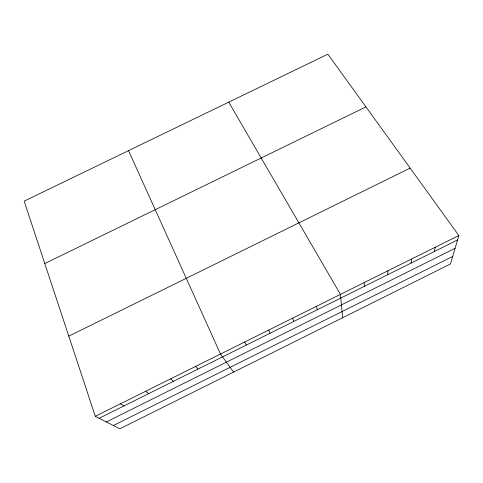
<?xml version="1.0" encoding="UTF-8"?>
<svg xmlns="http://www.w3.org/2000/svg" width="483" height="483" viewBox="0 0 483 483"><rect width="100%" height="100%" fill="white"/><g stroke="black" fill="none" stroke-linecap="round" stroke-linejoin="round"><path stroke-width="0.72" d="M387.668 274.73L387.994 270.752M411.015 263.114L411.673 258.979M434.308 251.528L435.292 247.23M458.85 235.517L450.458 263.972L119.838 428.819L95.29 416.31L24.15 201.151L327.866 54.181L458.85 235.517L95.29 416.31M99.142 418.272L457.534 239.973M106.345 421.943L455.071 248.322M113.372 425.523L452.668 256.467M68.785 336.15L410.152 168.096M44.786 263.555L365.945 106.9M120.466 403.788L123.956 405.925M145.576 391.302L148.704 393.615M170.62 378.847L173.385 381.335M195.597 366.428L198.006 369.084M233.579 372.109L220.508 354.039L128.526 150.642M228.731 102.148L340.449 294.395L342.652 317.723M244.621 342.049L246.324 345.049M268.669 330.088L270.033 333.252M292.662 318.158L293.682 321.491M316.582 306.258L317.271 309.754M364.254 282.555L364.26 286.377"/></g></svg>
